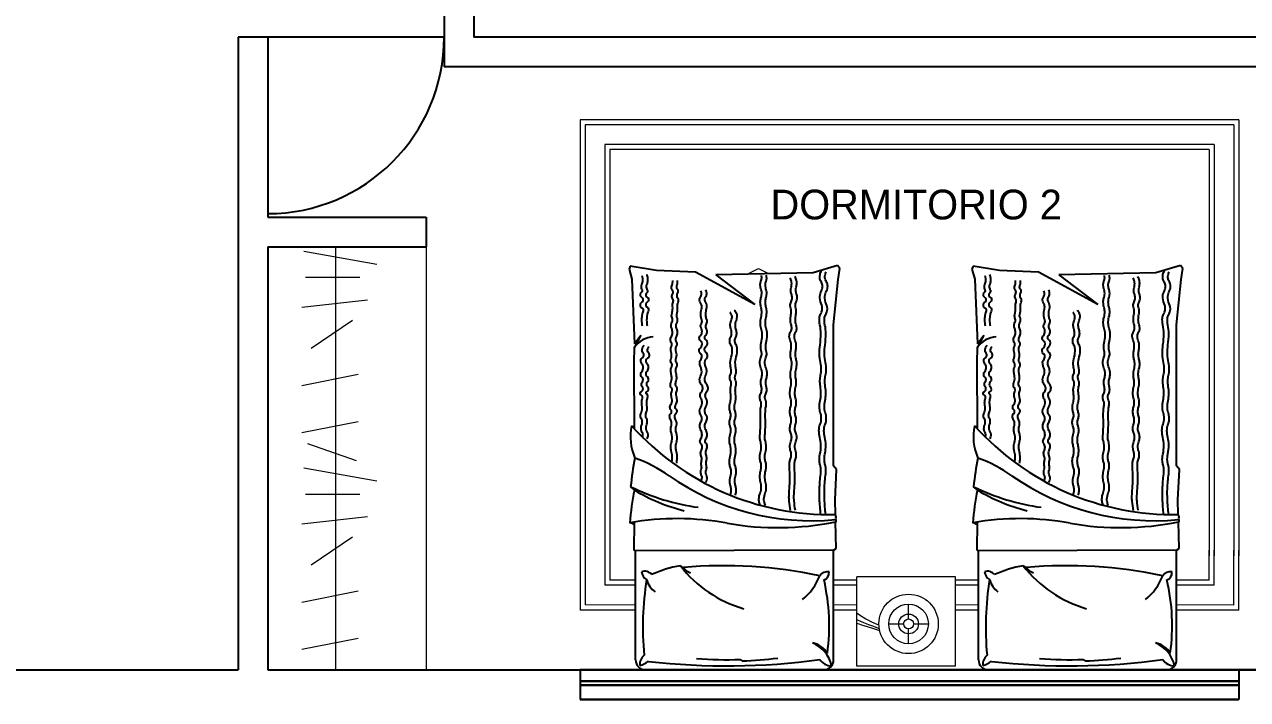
# Model space of a CAD drawing. Header units: metres. Extents: x -525 to 413, y -37 to 272.
# Drawn here: x 98.15 to 104.32, y 63.82 to 67.23 of the extents above; entities that cross this region are included whole.
import ezdxf

# ---------------------------------------------------------------- set-up
doc = ezdxf.new("R2010")
doc.units = ezdxf.units.M
doc.header["$MEASUREMENT"] = 0
doc.layers.get('0').update_dxf_attribs({"color": 254})
for name, color, linetype in [('arboles', 254, 'Continuous'), ('mobi alcolchonado', 254, 'Continuous'), ('MOBILIARIO2', 254, 'Continuous'), ('PUERTAS', 254, 'Continuous')]:
    doc.layers.add(name, color=color, linetype=linetype)
doc.layers.add('muebles', color=254, linetype='Continuous', lineweight=5)
doc.layers.add('ventanas', color=254, linetype='Continuous', lineweight=30)
doc.styles.get("Standard").update_dxf_attribs({"font": 'HTOWERT.TTF', "height": 0.08})

# ---------------------------------------------------------------- blocks, each defined once
blk = doc.blocks.new('CAMA01')
at = {"layer": 'mobi alcolchonado'}
for p, q in [((-0.9, 0), (0, 0)), ((-0.95, -0.05), (-0.95, -0.6044)), ((0.05, -0.05), (0.05, -0.6)), ((-0.95, -0.6044), (-0.9627, -0.613)), ((-0.9627, -0.613), (-0.9596, -0.7468)), ((-0.95, -0.6044), (0.0536, -0.6001)), ((0.0536, -0.6001), (0.057, -0.6031)), ((0.057, -0.6031), (0.0558, -0.7457)), ((-0.9588, -0.7836), (-0.9571, -0.8571)), ((-0.9571, -0.8571), (-0.965, -1.0107)), ((0.0558, -0.9077), (0.0748, -0.9239)), ((-0.965, -1.0107), (-0.95, -1.0287)), ((-0.95, -1.0287), (-0.95, -1.7409)), ((0.0554, -1.2158), (0.0566, -1.5502)), ((0.0566, -1.5502), (0.0556, -1.6277)), ((0.0234, -1.6893), (0.0556, -1.6277)), ((0.0547, -1.6456), (0.0234, -1.6893)), ((0.0684, -1.9721), (0.0547, -1.6456)), ((-0.95, -1.7409), (-0.9735, -1.9697)), ((-0.5524, -1.8433), (-0.2521, -2.0074)), ((-0.3546, -1.9933), (-0.5524, -1.8433)), ((-0.9735, -1.9697), (-0.9818, -2.0248)), ((0.0832, -2.0228), (0.0684, -1.9721)), ((-0.9818, -2.0248), (-0.9693, -2.0402)), ((-0.9693, -2.0402), (-0.8459, -2.004)), ((-0.8459, -2.004), (-0.3546, -1.9933)), ((-0.2521, -2.0074), (-0.0553, -2.0154)), ((-0.0553, -2.0154), (0.077, -2.0376)), ((0.077, -2.0376), (0.0832, -2.0228))]:
    blk.add_line(p, q, dxfattribs=at)
for centre, radius, start, end in [((-0.9, -0.05), 0.05, 90, 180), ((-0.938, -0.0891), 0.0687, 32.33514, 91.40227), ((-0.7804, 0.0141), 0.1629, 192.20076, 247.36037), ((-0.4103, -3.4309), 3.4111, 83.34751, 97.91356), ((0.1005, -0.223), 0.2141, 109.65376, 122.68859), ((0, -0.05), 0.05, 0, 90), ((-0.0374, -0.0256), 0.066, 312.46226, 3.64045), ((0.0976, -0.2228), 1.0254, 172.24735, 193.0029), ((-0.8191, -0.021), 0.1178, 212.64341, 258.24192), ((-1.5138, -0.2148), 1.5274, 350.91915, 5.28005), ((-0.889, -0.4896), 0.0381, 108.98084, 187.57807), ((-0.9192, -0.448), 0.0472, 260.65665, 326.38094), ((-0.3983, 1.7565), 2.282, 257.81894, 275.19927), ((-0.2563, -0.5673), 0.0826, 38.2941, 70.05549), ((-0.2739, 0.056), 0.5891, 279.61407, 294.3372), ((0.0048, -0.4506), 0.0469, 219.94286, 288.39364), ((-0.0299, -0.4991), 0.0497, 4.68356, 60.58782), ((-0.2618, -0.6659), 0.1655, 58.5661, 64.86862), ((-0.6675, -2.1888), 1.4713, 80, 101.45136), ((-0.1612, 0.6167), 1.3796, 259.52328, 280.01254), ((0.0879, -0.6878), 0.0548, 234.34392, 260.3637), ((-0.9573, -0.7526), 0.00627, 112.10117, 250.53486), ((-0.9399, -0.7706), 0.0229, 148.13053, 214.5055), ((-0.8378, -2.0061), 1.2535, 55, 95.56453), ((-0.9341, -2.1317), 1.3483, 41.85943, 91.05009), ((-1.2064, -0.6493), 1.2884, 348.43222, 355.87924), ((-1.2081, -0.8054), 1.2884, 348.19708, 354.72555), ((0.3093, -0.3678), 0.7465, 235, 249.91987), ((-0.1826, -1.176), 0.2588, 347.52539, 24.44013), ((0.0589, -1.246), 0.0179, 51.33875, 101.19259)]:
    blk.add_arc(centre, radius, start, end, dxfattribs=at)
at = {"layer": 'MOBILIARIO2'}
for points in [[(-0.9102, -0.7836, -0.016109), (-0.9038, -0.8611, -0.024073), (-0.9037, -0.9132, -0.018694), (-0.9101, -0.9895, 0.050065), (-0.9107, -1.0181, 0.056677), (-0.9075, -1.0348, -0.051657), (-0.9037, -1.053, -0.081685), (-0.906, -1.0885, 0.062491), (-0.9107, -1.1346, 0.055675), (-0.9056, -1.1725, -0.061502), (-0.9014, -1.2068, -0.093427), (-0.9074, -1.2389, 0.097168), (-0.913, -1.2698, 0.07769), (-0.9081, -1.2984, -0.081942), (-0.9037, -1.3257, -0.05009), (-0.9072, -1.3593, 0.049651), (-0.9107, -1.3933, 0.038952), (-0.9081, -1.429, -0.043857), (-0.906, -1.4609, -0.052705), (-0.9095, -1.4875, 0.052187), (-0.913, -1.5145, 0.065973), (-0.9092, -1.5507, -0.055408), (-0.9037, -1.5937, -0.038659), (-0.9066, -1.6404, 0.032291), (-0.9107, -1.6962, 0.056883), (-0.9062, -1.7392, -0.072358), (-0.9037, -1.7731, -0.122992), (-0.9096, -1.7912, 0.101053), (-0.9177, -1.8127, 0.148742), (-0.9131, -1.8463, -0.127539), (-0.906, -1.885, -0.105457), (-0.9141, -1.9127, 0.125573), (-0.92, -1.9363, 0.14575), (-0.9136, -1.9576, -0.134347), (-0.906, -1.9805, -0.073839), (-0.9072, -1.9926, -0.052428), (-0.913, -2.0085)], [(-0.8851, -0.7843, -0.016212), (-0.8788, -0.8614, -0.024132), (-0.8787, -0.9134, -0.018479), (-0.8849, -0.9883, 0.049503), (-0.8855, -1.0164, 0.057233), (-0.8823, -1.0332, -0.051743), (-0.8785, -1.0516, -0.081718), (-0.8808, -1.0874, 0.062376), (-0.8856, -1.1341, 0.056016), (-0.8804, -1.1727, -0.062225), (-0.8761, -1.2075, -0.092827), (-0.8821, -1.2395, 0.097273), (-0.8877, -1.27, 0.077058), (-0.8829, -1.2981, -0.080968), (-0.8785, -1.3249, -0.051015), (-0.882, -1.359, 0.050139), (-0.8856, -1.3937, 0.038829), (-0.883, -1.4298, -0.044073), (-0.8809, -1.4616, -0.05256), (-0.8844, -1.4881, 0.051882), (-0.8879, -1.5146, 0.065917), (-0.8841, -1.5504, -0.055177), (-0.8786, -1.5931, -0.038645), (-0.8814, -1.6395, 0.03175), (-0.8856, -1.6959, 0.05817), (-0.8809, -1.7411, -0.074982), (-0.8783, -1.7763, -0.120388), (-0.8842, -1.7941, 0.099922), (-0.892, -1.8151, 0.1495), (-0.8874, -1.8483, -0.128684), (-0.8805, -1.8863, -0.103936), (-0.8883, -1.913, 0.123542), (-0.894, -1.9357, 0.142951), (-0.888, -1.9562, -0.122441), (-0.8801, -1.9797, -0.081719), (-0.8813, -1.9951, -0.060139), (-0.8888, -2.0146)], [(-0.7568, -0.806, -0.016834), (-0.7505, -0.8528, -0.034468), (-0.7498, -0.8759, -0.00922), (-0.7529, -0.9296, 0.014186), (-0.7545, -0.9645, 0.027864), (-0.7529, -1.0059, -0.034884), (-0.7522, -1.0391, -0.087457), (-0.7563, -1.0577, 0.077501), (-0.7615, -1.0787, 0.10571), (-0.7586, -1.1012, -0.089665), (-0.7545, -1.1276, -0.091876), (-0.7595, -1.1519, 0.100294), (-0.7638, -1.1742, 0.104219), (-0.7591, -1.1952, -0.103855), (-0.7545, -1.2162, -0.085768), (-0.7581, -1.2386, 0.088421), (-0.7615, -1.2604, 0.073045), (-0.7578, -1.2818, -0.076066), (-0.7545, -1.3024, -0.079828), (-0.758, -1.3257, 0.07972), (-0.7615, -1.349, 0.069238), (-0.758, -1.3722, -0.06864), (-0.7545, -1.3956, -0.070898), (-0.7582, -1.4245, 0.075702), (-0.7615, -1.4515, 0.045986), (-0.7592, -1.47, -0.045091), (-0.7568, -1.4888, -0.076769), (-0.7602, -1.5177, 0.075317), (-0.7638, -1.5471, 0.065696), (-0.7601, -1.5699, -0.069765), (-0.7568, -1.5914, -0.058047), (-0.7586, -1.6087, 0.04517), (-0.7615, -1.631, 0.107598), (-0.7563, -1.6603, -0.119304), (-0.7522, -1.6869, -0.134303), (-0.7583, -1.7037, 0.142887), (-0.7638, -1.7195, 0.094042), (-0.7608, -1.7414, -0.082548), (-0.7568, -1.7661, -0.054703), (-0.7598, -1.7925, 0.071659), (-0.7615, -1.8127, 0.065726), (-0.7593, -1.8241, -0.062051), (-0.7568, -1.836, -0.141652), (-0.761, -1.856, 0.127606), (-0.7661, -1.878, 0.082372), (-0.7626, -1.8967, -0.083239), (-0.7591, -1.9153, -0.067193), (-0.7609, -1.9306, 0.05209), (-0.7638, -1.9502, 0.075758), (-0.7622, -1.9646, 0.049851), (-0.7545, -1.9852)], [(-0.7319, -0.8035, -0.016995), (-0.7255, -0.8515, -0.034524), (-0.7248, -0.8753, -0.009087), (-0.7278, -0.9296, 0.014008), (-0.7295, -0.9647, 0.028389), (-0.7278, -1.0078, -0.036216), (-0.7271, -1.0416, -0.085799), (-0.7311, -1.0596, 0.076158), (-0.7361, -1.0798, 0.106727), (-0.7333, -1.1021, -0.090343), (-0.7291, -1.1283, -0.091358), (-0.7341, -1.1521, 0.099809), (-0.7383, -1.1739, 0.104145), (-0.7337, -1.1946, -0.103071), (-0.729, -1.2154, -0.086935), (-0.7327, -1.2381, 0.089287), (-0.7362, -1.2603, 0.072441), (-0.7325, -1.2817, -0.075683), (-0.7292, -1.3022, -0.080097), (-0.7327, -1.3256, 0.080136), (-0.7362, -1.349, 0.068821), (-0.7328, -1.372, -0.06822), (-0.7292, -1.3953, -0.07127), (-0.733, -1.4243, 0.075969), (-0.7363, -1.4515, 0.045868), (-0.734, -1.47, -0.045154), (-0.7316, -1.4888, -0.076598), (-0.735, -1.5174, 0.075113), (-0.7386, -1.5466, 0.065882), (-0.7349, -1.5694, -0.069876), (-0.7316, -1.5909, -0.057507), (-0.7333, -1.608, 0.043911), (-0.7362, -1.6304, 0.109441), (-0.7307, -1.6613, -0.121849), (-0.7264, -1.6892, -0.133121), (-0.7327, -1.7062, 0.145487), (-0.7382, -1.722, 0.09027), (-0.7353, -1.7425, -0.08023), (-0.7316, -1.7655, -0.055518), (-0.7345, -1.7911, 0.070221), (-0.7362, -1.8115, 0.068505), (-0.7339, -1.8236, -0.064708), (-0.7313, -1.8363, -0.140191), (-0.7355, -1.8565, 0.1283), (-0.7406, -1.8784, 0.081106), (-0.7372, -1.8967, -0.082764), (-0.7338, -1.9146, -0.06863), (-0.7357, -1.9299, 0.055684), (-0.7384, -1.9486, 0.073555), (-0.737, -1.9608, 0.046852), (-0.7303, -1.9787)], [(-0.6052, -0.8293, -0.036577), (-0.5992, -0.8499, -0.065257), (-0.5983, -0.8619, -0.081239), (-0.605, -0.8935, 0.09673), (-0.6099, -0.9202, 0.059687), (-0.6063, -0.9473, -0.061201), (-0.6029, -0.9738, -0.068087), (-0.607, -1.0051, 0.079475), (-0.6099, -1.0321, 0.066482), (-0.6065, -1.0505, -0.06511), (-0.6029, -1.0694, -0.088365), (-0.6064, -1.0985, 0.088514), (-0.6099, -1.1276, 0.053898), (-0.6055, -1.1542, -0.072445), (-0.6029, -1.1742, -0.014703), (-0.604, -1.1975, 0.01338), (-0.6052, -1.2232, 0.011057), (-0.6052, -1.2628, -0.009921), (-0.6052, -1.3024, -0.044454), (-0.6078, -1.3255, 0.048377), (-0.6099, -1.3467, 0.125065), (-0.607, -1.3585, -0.104774), (-0.6029, -1.3723, -0.140323), (-0.607, -1.3922, 0.125005), (-0.6122, -1.4142, 0.059733), (-0.6098, -1.4321, -0.062195), (-0.6076, -1.4492, -0.076384), (-0.6106, -1.4699, 0.06684), (-0.6146, -1.4935, 0.115189), (-0.6088, -1.5226, -0.114961), (-0.6029, -1.5517, -0.097223), (-0.6084, -1.5757, 0.116527), (-0.6122, -1.596, 0.051779), (-0.6101, -1.6106, -0.047812), (-0.6076, -1.6263, -0.078489), (-0.6108, -1.6604, 0.074508), (-0.6146, -1.6962, 0.064682), (-0.6098, -1.7234, -0.066772), (-0.6052, -1.7498, -0.076034), (-0.6087, -1.7801, 0.075656), (-0.6122, -1.8104, 0.063602), (-0.6084, -1.8336, -0.070388), (-0.6052, -1.8547, -0.079082), (-0.6084, -1.8758, 0.071502), (-0.6122, -1.899, 0.088099), (-0.6085, -1.923, -0.094007), (-0.6052, -1.9456, -0.091812), (-0.6088, -1.9608, 0.09253), (-0.6122, -1.9759, 0.064978), (-0.6117, -1.9817, 0.037379), (-0.6088, -1.9914)], [(-0.5793, -0.8309, -0.034849), (-0.5737, -0.8506, -0.063486), (-0.5727, -0.8618, -0.084403), (-0.5795, -0.8936, 0.098788), (-0.5846, -0.9211, 0.058591), (-0.581, -0.9478, -0.060695), (-0.5777, -0.9737, -0.068148), (-0.5817, -1.0046, 0.079202), (-0.5846, -1.0312, 0.06675), (-0.5812, -1.0496, -0.064998), (-0.5776, -1.0685, -0.088664), (-0.5812, -1.0979, 0.08935), (-0.5847, -1.1272, 0.053061), (-0.5803, -1.1534, -0.071644), (-0.5778, -1.1729, -0.015298), (-0.5789, -1.1969, 0.013681), (-0.5802, -1.2238, 0.010889), (-0.5802, -1.2637, -0.010649), (-0.5802, -1.3037, -0.042768), (-0.5825, -1.3246, 0.044654), (-0.5846, -1.3446, 0.128784), (-0.5815, -1.357, -0.106491), (-0.5772, -1.3717, -0.140372), (-0.5815, -1.3925, 0.126736), (-0.5869, -1.4153, 0.057828), (-0.5845, -1.4329, -0.061442), (-0.5823, -1.4495, -0.076141), (-0.5853, -1.4697, 0.065916), (-0.5892, -1.493, 0.116085), (-0.5833, -1.5223, -0.115201), (-0.5774, -1.5519, -0.097759), (-0.583, -1.5763, 0.118144), (-0.5868, -1.5967, 0.049819), (-0.5847, -1.6107, -0.04634), (-0.5824, -1.6256, -0.079345), (-0.5856, -1.6594, 0.074617), (-0.5894, -1.6953, 0.064869), (-0.5846, -1.7226, -0.066843), (-0.58, -1.7491, -0.075858), (-0.5835, -1.7794, 0.075529), (-0.587, -1.8099, 0.063913), (-0.5831, -1.8334, -0.070745), (-0.5799, -1.8547, -0.078628), (-0.5831, -1.8758, 0.070918), (-0.5869, -1.8991, 0.091738), (-0.5829, -1.9243, -0.104246), (-0.5798, -1.9466, -0.077322), (-0.5833, -1.9618, 0.076658), (-0.5869, -1.9771, 0.044784), (-0.5868, -1.9819, 0.024817), (-0.5855, -1.9905)], [(-0.4537, -0.8806, 0.03776), (-0.458, -0.8992, 0.061868), (-0.4583, -0.9109, 0.048595), (-0.4545, -0.9307, -0.055091), (-0.4514, -0.9482, -0.095626), (-0.455, -0.9777, 0.098357), (-0.4583, -1.0064, 0.076409), (-0.4537, -1.0263, -0.077038), (-0.449, -1.046, -0.089345), (-0.4522, -1.0777, 0.084057), (-0.456, -1.1113, 0.04749), (-0.4524, -1.135, -0.04929), (-0.449, -1.1579, -0.087499), (-0.4528, -1.1881, 0.094197), (-0.456, -1.2162, 0.078357), (-0.4523, -1.2317, -0.083223), (-0.449, -1.2465, -0.112249), (-0.4523, -1.2657, 0.105279), (-0.456, -1.2861, 0.082664), (-0.4522, -1.3056, -0.090946), (-0.449, -1.3234, -0.067901), (-0.4524, -1.3475, 0.066074), (-0.456, -1.3723, 0.035048), (-0.4547, -1.3941, -0.037877), (-0.4537, -1.4142, -0.060523), (-0.4561, -1.4308, 0.062605), (-0.4583, -1.4469, 0.127512), (-0.455, -1.4605, -0.121277), (-0.4514, -1.4748, -0.117111), (-0.4547, -1.4898, 0.113611), (-0.4583, -1.5051, 0.059143), (-0.4567, -1.5199, -0.043052), (-0.4537, -1.5401, -0.089599), (-0.4584, -1.58, 0.091053), (-0.463, -1.6193, 0.111622), (-0.4564, -1.6418, -0.130391), (-0.4514, -1.6613, -0.12494), (-0.4559, -1.6785, 0.120889), (-0.4607, -1.6962, 0.086695), (-0.4578, -1.7153, -0.071647), (-0.4537, -1.7382, -0.113093), (-0.4584, -1.7628, 0.114265), (-0.463, -1.7871, 0.106276), (-0.4601, -1.7985, 0.062305), (-0.449, -1.8151)], [(-0.429, -0.8844, 0.034858), (-0.4327, -0.9007, 0.059461), (-0.433, -0.9105, 0.052316), (-0.4293, -0.9296, -0.056386), (-0.4261, -0.9473, -0.095596), (-0.4297, -0.9765, 0.098171), (-0.433, -1.005, 0.07636), (-0.4284, -1.0247, -0.076506), (-0.4237, -1.0445, -0.090069), (-0.427, -1.0766, 0.084543), (-0.4308, -1.1108, 0.047364), (-0.4272, -1.1347, -0.049676), (-0.4238, -1.1575, -0.08659), (-0.4275, -1.1871, 0.092747), (-0.4307, -1.2148, 0.079795), (-0.4269, -1.2307, -0.084031), (-0.4235, -1.2458, -0.112191), (-0.4268, -1.2653, 0.106013), (-0.4306, -1.2859, 0.081403), (-0.4268, -1.3052, -0.089338), (-0.4237, -1.3228, -0.069417), (-0.4272, -1.3477, 0.067062), (-0.4309, -1.3734, 0.034899), (-0.4296, -1.3955, -0.039008), (-0.4286, -1.4153, -0.057667), (-0.4307, -1.4304, 0.058816), (-0.4329, -1.4456, 0.130991), (-0.4295, -1.4596, -0.122045), (-0.4256, -1.4746, -0.11844), (-0.4292, -1.4903, 0.116548), (-0.433, -1.5063, 0.056461), (-0.4313, -1.5207, -0.041981), (-0.4285, -1.5399, -0.089156), (-0.433, -1.5785, 0.08877), (-0.4376, -1.6174, 0.114233), (-0.4307, -1.6406, -0.131551), (-0.4254, -1.6611, -0.125542), (-0.4302, -1.6791, 0.123278), (-0.4351, -1.6974, 0.085156), (-0.4322, -1.7164, -0.073009), (-0.4283, -1.7385, -0.115535), (-0.433, -1.762, 0.127329), (-0.4369, -1.7835, 0.096991), (-0.4347, -1.7914, 0.053351), (-0.4267, -1.8039)], [(-0.3044, -0.9458, 0.052853), (-0.3101, -0.9582, 0.082349), (-0.3114, -0.9668, 0.113365), (-0.3072, -0.9845, -0.137167), (-0.3044, -0.9994, -0.079599), (-0.3075, -1.0116, 0.112443), (-0.3091, -1.0204, 0.045995), (-0.3081, -1.028, -0.039568), (-0.3068, -1.0367, -0.069784), (-0.308, -1.0547, 0.073829), (-0.3091, -1.0717, 0.067952), (-0.3074, -1.0794, -0.047112), (-0.3044, -1.0903, -0.170036), (-0.3081, -1.1115, 0.173788), (-0.3114, -1.1323, 0.142872), (-0.3067, -1.1417, -0.145458), (-0.3021, -1.1509, -0.195397), (-0.3055, -1.1665, 0.151851), (-0.3114, -1.1859, 0.126712), (-0.3057, -1.2078, -0.124684), (-0.2998, -1.2301, -0.150491), (-0.3063, -1.2521, 0.168102), (-0.3114, -1.2721, 0.13967), (-0.306, -1.2868, -0.13006), (-0.2998, -1.3024, -0.169436), (-0.3054, -1.3276, 0.163629), (-0.3114, -1.3537, 0.104575), (-0.3066, -1.3691, -0.109696), (-0.3021, -1.384, -0.20768), (-0.3089, -1.4036, 0.202622), (-0.3161, -1.4236, 0.1762), (-0.3083, -1.4419, -0.167885), (-0.2998, -1.4609, -0.137817), (-0.3047, -1.487, 0.14417), (-0.3091, -1.5121, 0.079258), (-0.3048, -1.5277, -0.072052), (-0.2998, -1.5447, -0.215179), (-0.3075, -1.5715, 0.272703), (-0.3114, -1.5937, 0.157232), (-0.3062, -1.6003, -0.133932), (-0.2998, -1.6077, -0.346503), (-0.3051, -1.6317, 0.328416), (-0.3114, -1.6566, 0.136915), (-0.3045, -1.6656, -0.179847), (-0.2998, -1.6729, -0.252619), (-0.3044, -1.6892, 0.209461), (-0.3114, -1.7079, 0.111259), (-0.307, -1.7236, -0.146381), (-0.3044, -1.7358, -0.125668), (-0.3083, -1.7468, 0.139354), (-0.3114, -1.7568, 0.105558), (-0.3089, -1.7708, -0.077694), (-0.3044, -1.7894, -0.090317), (-0.3072, -1.8164, 0.100764), (-0.3091, -1.8407, 0.12001), (-0.3041, -1.854, -0.131665), (-0.2998, -1.8663, -0.170535), (-0.3035, -1.8801, 0.13714), (-0.3091, -1.8966, 0.068639), (-0.3083, -1.9059, 0.052035), (-0.3044, -1.9176)], [(-0.2807, -0.9537, 0.042607), (-0.2845, -0.9626, 0.071397), (-0.2856, -0.9682, 0.129838), (-0.2819, -0.9845, -0.140626), (-0.2789, -0.9995, -0.083982), (-0.282, -1.0122, 0.117812), (-0.2837, -1.0214, 0.041239), (-0.2828, -1.0282, -0.036686), (-0.2817, -1.0358, -0.06988), (-0.2828, -1.0526, 0.071878), (-0.2839, -1.0694, 0.072269), (-0.282, -1.0778, -0.05165), (-0.2789, -1.0893, -0.163828), (-0.2822, -1.1089, 0.164309), (-0.2854, -1.1284, 0.150844), (-0.2806, -1.1382, -0.147278), (-0.2755, -1.1482, -0.197862), (-0.2792, -1.1652, 0.156121), (-0.2856, -1.1859, 0.123696), (-0.2797, -1.2083, -0.125417), (-0.2739, -1.2303, -0.148173), (-0.2802, -1.2516, 0.166473), (-0.2851, -1.2708, 0.139796), (-0.2798, -1.2851, -0.128151), (-0.2737, -1.3005, -0.171039), (-0.2793, -1.326, 0.162775), (-0.2856, -1.3527, 0.107698), (-0.2804, -1.3691, -0.115196), (-0.2758, -1.3845, -0.202947), (-0.2825, -1.4035, 0.202257), (-0.2892, -1.4226, 0.173028), (-0.282, -1.4397, -0.162077), (-0.2738, -1.4578, -0.143302), (-0.2788, -1.4846, 0.146514), (-0.2835, -1.5109, 0.08083), (-0.2788, -1.5272, -0.077891), (-0.2739, -1.5442, -0.205436), (-0.2807, -1.5677, 0.258943), (-0.2842, -1.5873, 0.167371), (-0.2792, -1.5938, -0.135353), (-0.2726, -1.6013, -0.347128), (-0.2779, -1.6258, 0.32569), (-0.2845, -1.6513, 0.138368), (-0.2773, -1.6608, -0.174678), (-0.272, -1.6687, -0.262199), (-0.2774, -1.6875, 0.218741), (-0.2854, -1.7089, 0.1036), (-0.2809, -1.7249, -0.142377), (-0.2784, -1.7368, -0.128588), (-0.2824, -1.7481, 0.145504), (-0.2856, -1.7582, 0.099417), (-0.2832, -1.7711, -0.074367), (-0.2792, -1.7879, -0.090334), (-0.2817, -1.8134, 0.095924), (-0.2837, -1.8374, 0.126634), (-0.2782, -1.852, -0.136356), (-0.2734, -1.8657, -0.176248), (-0.2778, -1.881, 0.158824), (-0.2833, -1.8977, 0.054695), (-0.2826, -1.9039, 0.039328), (-0.28, -1.9122)], [(-0.1575, -1.0437, 0.02297), (-0.16, -1.0655, 0.03842), (-0.1599, -1.0787, 0.038008), (-0.1554, -1.1062, -0.055193), (-0.1529, -1.1253, -0.083604), (-0.156, -1.1464, 0.075661), (-0.1599, -1.1696, 0.084309), (-0.1561, -1.1937, -0.09066), (-0.1529, -1.2162, -0.067099), (-0.155, -1.2283, 0.059889), (-0.1575, -1.2418, 0.149337), (-0.1534, -1.2595, -0.134073), (-0.1482, -1.2791, -0.21438), (-0.155, -1.2939, 0.253882), (-0.1599, -1.307, 0.189759), (-0.1552, -1.3152, -0.18789), (-0.1505, -1.3234, -0.191242), (-0.1547, -1.3413, 0.174445), (-0.1599, -1.3606, 0.047645), (-0.1575, -1.3735, -0.048038), (-0.1552, -1.3863, -0.123722), (-0.1587, -1.4076, 0.169091), (-0.1599, -1.4236, 0.141473), (-0.1563, -1.4294, -0.143521), (-0.1529, -1.4352, -0.155534), (-0.1538, -1.4526, 0.107396), (-0.1575, -1.4772, 0.042577), (-0.1549, -1.4949, -0.050748), (-0.1529, -1.5098, -0.129685), (-0.1568, -1.527, 0.145893), (-0.1599, -1.5424, 0.134999), (-0.1563, -1.5519, -0.139913), (-0.1529, -1.5611, -0.114007), (-0.1549, -1.5742, 0.10043), (-0.1575, -1.589, 0.069927), (-0.1553, -1.6027, -0.066719), (-0.1529, -1.617, -0.140231), (-0.1568, -1.633, 0.158227), (-0.1599, -1.6473, 0.144948), (-0.1566, -1.6552, -0.133495), (-0.1529, -1.6636, -0.180577), (-0.1564, -1.6805, 0.144963), (-0.1622, -1.7009, 0.094523), (-0.1581, -1.7209, -0.110663), (-0.1552, -1.7382, -0.10701), (-0.1593, -1.7534, 0.129666), (-0.1622, -1.7661, 0.099091), (-0.1595, -1.7774, -0.116601), (-0.1575, -1.7871, -0.058417), (-0.1597, -1.8017, 0.05454), (-0.1622, -1.8174, 0.023755), (-0.1622, -1.8302, -0.022115), (-0.1622, -1.843, -0.082226), (-0.1648, -1.8554, 0.093862), (-0.1669, -1.8663, 0.171583), (-0.1644, -1.8732, -0.116919), (-0.1599, -1.8827, -0.185126), (-0.1624, -1.8993, 0.193604), (-0.1645, -1.9153, 0.131355), (-0.1601, -1.9233, -0.188426), (-0.1575, -1.9293, -0.095469), (-0.1591, -1.9389, 0.066793), (-0.1622, -1.9526, 0.021913), (-0.1624, -1.9575, 0.016222), (-0.1622, -1.9642)], [(-0.1327, -1.0474, 0.020778), (-0.1348, -1.0666, 0.036491), (-0.1348, -1.0776, 0.041461), (-0.1302, -1.1052, -0.057174), (-0.1276, -1.1254, -0.082873), (-0.1308, -1.1465, 0.075265), (-0.1346, -1.1697, 0.085019), (-0.1307, -1.194, -0.092379), (-0.1275, -1.2166, -0.064068), (-0.1295, -1.2279, 0.055503), (-0.132, -1.241, 0.157835), (-0.1273, -1.2605, -0.148846), (-0.122, -1.2811, -0.199592), (-0.128, -1.2941, 0.247082), (-0.1321, -1.3053, 0.184593), (-0.1282, -1.3123, -0.169439), (-0.1239, -1.3197, -0.211187), (-0.1282, -1.3394, 0.185054), (-0.1343, -1.3615, 0.043562), (-0.132, -1.3741, -0.048148), (-0.1299, -1.3856, -0.119615), (-0.1329, -1.4041, 0.160888), (-0.134, -1.4181, 0.146532), (-0.1307, -1.4237, -0.137743), (-0.1271, -1.4296, -0.163825), (-0.1281, -1.4489, 0.111152), (-0.1323, -1.4768, 0.041886), (-0.1294, -1.4958, -0.053628), (-0.1275, -1.5107, -0.124743), (-0.1311, -1.5264, 0.141323), (-0.1339, -1.5405, 0.136283), (-0.1305, -1.5495, -0.135036), (-0.1271, -1.5586, -0.120412), (-0.1292, -1.5727, 0.104043), (-0.1322, -1.589, 0.069722), (-0.1298, -1.6035, -0.070787), (-0.1274, -1.6178, -0.133062), (-0.1309, -1.6321, 0.149023), (-0.1337, -1.6449, 0.15104), (-0.1305, -1.6527, -0.132016), (-0.1266, -1.6615, -0.185288), (-0.1304, -1.6797, 0.149156), (-0.1366, -1.7016, 0.091592), (-0.1325, -1.7219, -0.1101), (-0.1296, -1.7389, -0.106833), (-0.1337, -1.754, 0.131118), (-0.1365, -1.7665, 0.095868), (-0.134, -1.7771, -0.111479), (-0.1321, -1.7863, -0.063175), (-0.1344, -1.8019, 0.056761), (-0.1372, -1.8193, 0.023768), (-0.1372, -1.833, -0.026007), (-0.1372, -1.8455, -0.075167), (-0.1392, -1.855, 0.082422), (-0.1408, -1.8636, 0.180625), (-0.1386, -1.8701, -0.118245), (-0.1341, -1.8792, -0.184753), (-0.1365, -1.8954, 0.189898), (-0.1387, -1.9111, 0.133199), (-0.1342, -1.9193, -0.180236), (-0.1313, -1.9258, -0.10911), (-0.1334, -1.9382, 0.078712), (-0.1372, -1.955, 0.016438), (-0.1373, -1.9588, 0.011572), (-0.1372, -1.9642)], [(-0.0083, -1.1649, 0.063574), (-0.0128, -1.1784, 0.09229), (-0.013, -1.1882, 0.087813), (-0.0084, -1.2008, -0.084664), (-0.0036, -1.2138, -0.147947), (-0.0065, -1.2395, 0.164849), (-0.0083, -1.2628, 0.089821), (-0.0042, -1.2719, -0.116631), (-0.0013, -1.2791, -0.144447), (-0.0039, -1.2969, 0.116051), (-0.0083, -1.3187, 0.024537), (-0.0072, -1.3319, -0.021879), (-0.006, -1.3467, -0.09639), (-0.0095, -1.3697, 0.1367), (-0.0106, -1.3863, 0.212994), (-0.0074, -1.3908, -0.190175), (-0.0036, -1.3956, -0.394232), (-0.008, -1.4044, 0.296973), (-0.0153, -1.4142, 0.196588), (-0.0111, -1.4265, -0.177409), (-0.006, -1.4399, -0.181533), (-0.0112, -1.4546, 0.205507), (-0.0153, -1.4678, 0.192194), (-0.01, -1.4779, -0.172784), (-0.0036, -1.4888, -0.223273), (-0.0085, -1.5075, 0.193968), (-0.0153, -1.5284, 0.156888), (-0.009, -1.5442, -0.172543), (-0.0036, -1.5587, -0.267412), (-0.0124, -1.5742, 0.2882), (-0.02, -1.589, 0.1673), (-0.0153, -1.5995, -0.167614), (-0.0106, -1.61, -0.102415), (-0.0119, -1.6205, -0.090979), (-0.0176, -1.631)], [(0.0153, -1.1743, 0.043115), (0.0132, -1.1816, 0.071529), (0.0129, -1.1862, 0.117166), (0.0165, -1.1971, -0.092201), (0.0218, -1.2106, -0.148493), (0.0191, -1.2357, 0.162321), (0.0172, -1.2588, 0.092598), (0.0215, -1.2683, -0.115816), (0.0246, -1.2761, -0.147409), (0.0217, -1.2958, 0.11874), (0.0169, -1.3199, 0.02342), (0.018, -1.3335, -0.023767), (0.0191, -1.3471, -0.081841), (0.0169, -1.3642, 0.093108), (0.0154, -1.3793, 0.271365), (0.0204, -1.3865, -0.237724), (0.0266, -1.3943, -0.374349), (0.0205, -1.4054, 0.322203), (0.0124, -1.4172, 0.165022), (0.0164, -1.4283, -0.163895), (0.0205, -1.4395, -0.183927), (0.0158, -1.4529, 0.20204), (0.0119, -1.4653, 0.194979), (0.0169, -1.475, -0.16864), (0.0233, -1.4858, -0.227481), (0.0183, -1.5052, 0.192689), (0.0111, -1.5274, 0.162586), (0.0181, -1.5447, -0.18296), (0.0238, -1.5605, -0.259647), (0.015, -1.5758, 0.292915), (0.0079, -1.5901, 0.147396), (0.0116, -1.5989, -0.130485), (0.0161, -1.6087, -0.124764), (0.015, -1.6243, -0.11423), (0.0061, -1.6389)], [(-0.006, -1.9945, -0.043571), (-0.0102, -1.9773, -0.058781), (-0.0106, -1.9642, -0.074778), (-0.0063, -1.9458, 0.098243), (-0.0036, -1.9316, 0.160673), (-0.0073, -1.9209, -0.168807), (-0.0106, -1.9106, -0.235494), (-0.0066, -1.9029, 0.200169), (-0.0013, -1.8943, 0.310498), (-0.0071, -1.8822, -0.25744), (-0.0153, -1.8687, -0.272296), (-0.0076, -1.8543, 0.302876), (-0.0013, -1.8407, 0.245567), (-0.0095, -1.8297, -0.301104), (-0.0153, -1.8197, -0.076708), (-0.0131, -1.8092, 0.045391), (-0.0083, -1.7918, 0.044442), (-0.0059, -1.7651, 0.040505), (-0.0083, -1.7358)], [(0.0187, -1.9907, -0.038395), (0.0153, -1.9758, -0.053841), (0.0148, -1.965, -0.086675), (0.0195, -1.9453, 0.114917), (0.0222, -1.9302, 0.136679), (0.0194, -1.9218, -0.135819), (0.0166, -1.9133, -0.26772), (0.0211, -1.9045, 0.219941), (0.0273, -1.8946, 0.298949), (0.0212, -1.882, -0.252587), (0.0129, -1.8682, -0.270993), (0.0208, -1.8532, 0.294092), (0.0275, -1.8389, 0.262376), (0.0181, -1.8263, -0.328686), (0.0116, -1.8151, -0.053331), (0.0134, -1.8073, 0.033048), (0.0167, -1.7948, 0.048678), (0.0195, -1.7664, 0.045374), (0.0167, -1.7358)]]:
    blk.add_lwpolyline(points, format="xyb", dxfattribs=at)
for centre, radius, start, end in [((-0.4389, -1.7864), 1.7422, 91.63252, 97.54803), ((-0.5923, -0.2027), 0.1889, 52.79204, 56.69515), ((-0.4115, -1.7932), 1.7422, 84.9412, 92.19029), ((-0.6706, -0.9127), 0.6289, 38.07992, 73.87696), ((-0.6183, -0.5744), 0.2801, 128.45947, 159.02812), ((-0.1134, -0.4839), 0.1115, 14.54894, 54.23295), ((-0.4288, -1.7137), 0.9406, 58.98171, 75.60457), ((-0.4195, -1.936), 1.1264, 63.96855, 82.17799), ((-0.0452, -1.5578), 0.1226, 272.9287, 325.26019)]:
    blk.add_arc(centre, radius, start, end, dxfattribs=at)
blk = doc.blocks.new('CAMASSENC-1MESITA')
at = {"layer": 'muebles'}
for p, q in [((1.4313, -0.0191), (1.4313, -0.4691)), ((1.4313, -0.0191), (1.9288, -0.0191)), ((1.9288, -0.0191), (1.9288, -0.4691)), ((1.6674, -0.1316), (1.6674, -0.2066)), ((1.6424, -0.2316), (1.5674, -0.2316)), ((1.7674, -0.2316), (1.6924, -0.2316)), ((0, -0.3017), (0.3141, -0.3017)), ((0, -0.3017), (0, -0.6044)), ((1.3141, -0.3017), (1.4313, -0.3017)), ((1.6674, -0.2566), (1.6674, -0.3316)), ((1.9288, -0.3017), (2.0459, -0.3017)), ((3.0459, -0.3017), (3.3259, -0.3017)), ((3.3259, -2.7756), (3.3259, -0.3017)), ((0.025, -0.3267), (0.3141, -0.3272)), ((0.025, -0.3267), (0.025, -0.6044)), ((1.3141, -0.327), (1.4313, -0.3272)), ((1.9288, -0.327), (2.0459, -0.3272)), ((3.0459, -0.327), (3.3009, -0.3274)), ((3.3009, -2.7506), (3.3009, -0.3274)), ((0.125, -0.4267), (0.3141, -0.4267)), ((0.125, -0.4267), (0.125, -0.6044)), ((1.3141, -0.4267), (1.4313, -0.4267)), ((1.9288, -0.4267), (2.0459, -0.4267)), ((3.0459, -0.4267), (3.2009, -0.4267)), ((3.2009, -2.6506), (3.2009, -0.4267)), ((0.15, -0.4517), (0.3141, -0.4517)), ((0.15, -0.4517), (0.15, -0.6044)), ((1.3141, -0.4517), (1.4313, -0.4517)), ((1.4313, -0.4691), (1.9288, -0.4691)), ((1.9288, -0.4517), (2.0459, -0.4517)), ((3.0459, -0.4517), (3.1759, -0.4517)), ((3.1759, -2.6256), (3.1759, -0.4517)), ((0, -2.7756), (0, -0.5756)), ((0.025, -2.7506), (0.025, -0.5756)), ((0.125, -2.6506), (0.125, -0.5756)), ((0.15, -2.6256), (0.15, -0.5756)), ((2.425, -2.0256), (2.375, -2.0006)), ((2.475, -2.0006), (2.425, -2.0256)), ((0.125, -2.6506), (3.2009, -2.6506)), ((0.15, -2.6256), (3.1759, -2.6256)), ((0, -2.7756), (3.3259, -2.7756)), ((0.025, -2.7506), (3.3009, -2.7506))]:
    blk.add_line(p, q, dxfattribs=at)
for points in [[(1.9288, -0.2353), (1.9184, -0.2317), (1.8994, -0.2256), (1.882, -0.2204), (1.8658, -0.2156), (1.8503, -0.2108), (1.8352, -0.2056), (1.82, -0.1995), (1.8132, -0.1965)], [(1.9288, -0.2538), (1.9226, -0.2508), (1.8953, -0.239), (1.8696, -0.2289), (1.8449, -0.2195), (1.8204, -0.21), (1.8155, -0.2079)], [(1.9288, -0.2876), (1.9152, -0.2774), (1.8837, -0.2572), (1.855, -0.2423), (1.828, -0.2311), (1.8173, -0.2274)]]:
    blk.add_lwpolyline(points, dxfattribs=at)
for radius in [0.15, 0.1, 0.05, 0.025]:
    blk.add_circle((1.6674, -0.2316), radius, dxfattribs=at)
at = {"layer": 'muebles', "rotation": 359.999999999999}
for p in [(1.2641, 0), (2.9959, 0)]:
    blk.add_blockref('CAMA01', p, dxfattribs=at)

msp = doc.modelspace()

# ---------------------------------------------------------------- linework, layer by layer
at = {"ltscale": 0.02}
for p, q in [((100.2666, 68.9192), (100.2666, 67.0117)), ((100.4166, 68.0374), (100.4166, 67.1617)), ((99.2269, 67.1617), (99.2269, 63.9692)), ((100.2666, 67.1617), (99.2269, 67.1617)), ((99.3769, 67.1617), (99.3769, 66.2538)), ((104.8052, 67.1617), (100.4166, 67.1617)), ((104.8052, 67.0117), (100.2666, 67.0117)), ((99.3769, 66.2538), (100.1769, 66.2538)), ((100.1769, 66.2538), (100.1769, 66.1038)), ((99.3769, 66.1038), (100.1769, 66.1038)), ((99.3769, 66.1038), (99.3769, 63.9692)), ((100.9537, 63.9692), (100.9537, 63.8192)), ((104.8052, 63.9692), (104.2796, 63.9692)), ((104.2796, 63.9692), (104.2796, 63.8192))]:
    msp.add_line(p, q, dxfattribs=at)
for p, q in [((97.7552, 63.9692), (99.2269, 63.9692)), ((99.3769, 63.9692), (104.7552, 63.9692))]:
    msp.add_line(p, q)
at = {"layer": 'muebles', "ltscale": 0.02}
for p, q in [((99.718, 66.1038), (99.718, 63.9692)), ((100.1769, 66.1038), (100.1769, 63.9692)), ((99.5582, 66.0821), (99.9268, 66.016)), ((99.5677, 65.95), (99.8417, 65.95)), ((99.5488, 65.7989), (99.8795, 65.8367)), ((99.8039, 65.7328), (99.596, 65.5912)), ((99.8323, 65.4591), (99.5488, 65.4024)), ((99.8323, 65.221), (99.5488, 65.1644)), ((99.5771, 65.1114), (99.8228, 65.0264)), ((99.5582, 64.9887), (99.9268, 64.9226)), ((99.5677, 64.8565), (99.8417, 64.8565)), ((99.5488, 64.7055), (99.8795, 64.7432)), ((99.8039, 64.6394), (99.596, 64.4978)), ((99.8323, 64.3656), (99.5488, 64.309)), ((99.8323, 64.3656), (99.5488, 64.309)), ((99.8323, 64.1276), (99.5488, 64.0709))]:
    msp.add_line(p, q, dxfattribs=at)
at = {"layer": 'PUERTAS'}
msp.add_arc((99.3767, 67.1617), 0.89, 270.00814, 360, dxfattribs=at)
at = {"layer": 'ventanas', "ltscale": 0.2}
for p, q in [((104.2796, 63.9692), (100.9537, 63.9692)), ((104.2796, 63.9112), (100.9537, 63.9112)), ((104.2796, 63.8912), (100.9537, 63.8912)), ((104.2796, 63.8192), (100.9537, 63.8192))]:
    msp.add_line(p, q, dxfattribs=at)

# ---------------------------------------------------------------- block references
at = {"layer": 'arboles', "rotation": 180}
msp.add_blockref('CAMASSENC-1MESITA', (104.2796, 63.9692), dxfattribs=at)

# ---------------------------------------------------------------- texts
at = {"linetype": 'Continuous', "insert": (101.9152, 66.3924), "char_height": 0.15, "attachment_point": 1}
msp.add_mtext_dynamic_manual_height_columns('DORMITORIO 2', width=4.532036, gutter_width=12.5, heights=[0], dxfattribs=at)

doc.saveas('drawing.dxf')
